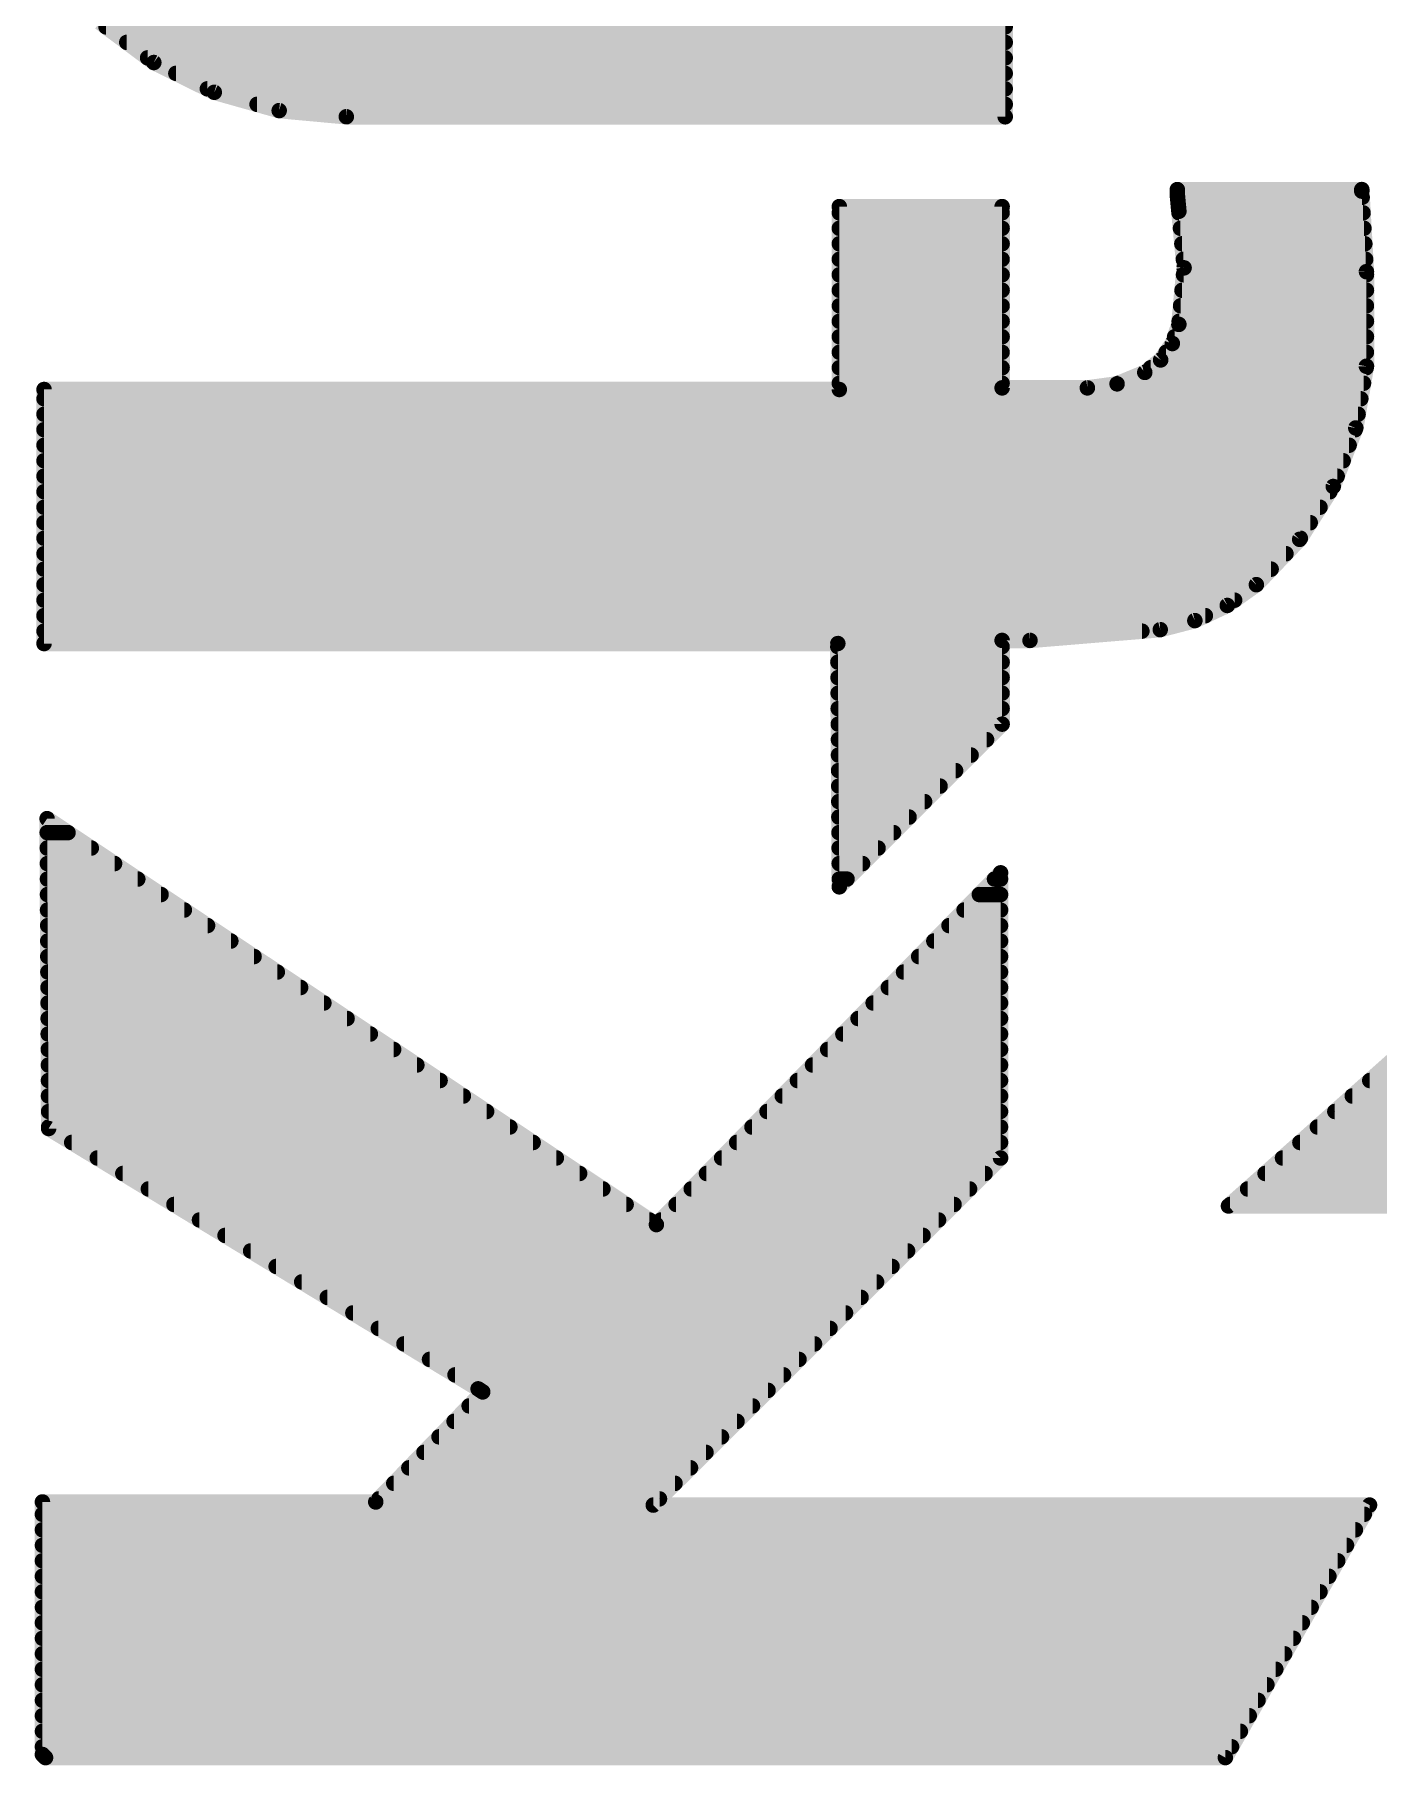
# Model space of a CAD drawing. Extents: x -22 to 85, y -18 to 35.
# Drawn here: x 19.98 to 22.181, y 12.619 to 15.456 of the extents above; entities that cross this region are included whole.
import ezdxf

# ---------------------------------------------------------------- set-up
doc = ezdxf.new("R2010")
doc.units = 0
doc.layers.add('22', color=53, linetype='CONTINUOUS')

msp = doc.modelspace()

# ---------------------------------------------------------------- linework, layer by layer
at = {"layer": '22', "const_width": 0.0254}
for points in [[(21.5697, 15.7353), (21.5697, 15.3213)], [(20.1748, 15.4102), (20.0863, 15.4762)], [(20.0965, 15.4686), (21.5697, 15.4686)], [(20.1305, 15.4432), (21.5697, 15.4432)], [(20.1646, 15.4178), (21.5697, 15.4178)], [(20.2739, 15.3614), (20.1748, 15.4102)], [(20.2109, 15.3924), (21.5697, 15.3924)], [(20.2625, 15.367), (21.5697, 15.367)], [(20.3802, 15.3314), (20.2739, 15.3614)], [(20.344, 15.3416), (21.5697, 15.3416)], [(20.4902, 15.3213), (20.3802, 15.3314)], [(21.5697, 15.3213), (20.4902, 15.3213)], [(22.1539, 15.2019), (21.8516, 15.2019)], [(21.8516, 15.2019), (21.8516, 15.1943)], [(22.1539, 15.1994), (22.1539, 15.2019)], [(22.1615, 15.0673), (22.1539, 15.1994)], [(21.5646, 15.174), (21.2979, 15.174)], [(21.2979, 15.174), (21.2979, 14.8742)], [(21.5646, 14.8768), (21.5646, 15.174)], [(21.8516, 15.1943), (21.8542, 15.1663)], [(21.8521, 15.1892), (22.1545, 15.1892)], [(21.2979, 15.1638), (21.5646, 15.1638)], [(21.2979, 15.1384), (21.5646, 15.1384)], [(21.8542, 15.1663), (21.8628, 15.0736)], [(21.8544, 15.1638), (22.156, 15.1638)], [(21.8568, 15.1384), (22.1574, 15.1384)], [(21.2979, 15.113), (21.5646, 15.113)], [(21.8591, 15.113), (22.1589, 15.113)], [(21.2979, 15.0876), (21.5646, 15.0876)], [(21.8615, 15.0876), (22.1603, 15.0876)], [(21.2979, 15.0622), (21.5646, 15.0622)], [(21.8628, 15.0736), (21.8542, 14.9809)], [(21.8618, 15.0622), (22.1615, 15.0622)], [(22.1615, 14.9123), (22.1615, 15.0673)], [(21.2979, 15.0368), (21.5646, 15.0368)], [(21.8594, 15.0368), (22.1615, 15.0368)], [(21.2979, 15.0114), (21.5646, 15.0114)], [(21.857, 15.0114), (22.1615, 15.0114)], [(21.2979, 14.986), (21.5646, 14.986)], [(21.8542, 14.9809), (21.8435, 14.9496)], [(21.8547, 14.986), (22.1615, 14.986)], [(21.2979, 14.9606), (21.5646, 14.9606)], [(21.8435, 14.9496), (21.8243, 14.9226)], [(21.8473, 14.9606), (22.1615, 14.9606)], [(21.2979, 14.9352), (21.5646, 14.9352)], [(21.8243, 14.9226), (21.7983, 14.9022)], [(21.8333, 14.9352), (22.1615, 14.9352)], [(22.1441, 14.8111), (22.1615, 14.9123)], [(21.2979, 14.9098), (21.5646, 14.9098)], [(21.2979, 14.8844), (21.5646, 14.8844)], [(21.7529, 14.8834), (21.7043, 14.8768)], [(21.7983, 14.9022), (21.7529, 14.8834)], [(21.7553, 14.8844), (22.1567, 14.8844)], [(21.808, 14.9098), (22.1611, 14.9098)], [(21.2979, 14.8742), (19.9949, 14.8742)], [(19.9949, 14.8742), (19.9949, 14.4577)], [(19.9949, 14.859), (22.1523, 14.859)], [(21.7043, 14.8768), (21.5646, 14.8768)], [(19.9949, 14.8336), (22.1479, 14.8336)], [(19.9949, 14.8082), (22.143, 14.8082)], [(22.1071, 14.7152), (22.1441, 14.8111)], [(19.9949, 14.7828), (22.1332, 14.7828)], [(19.9949, 14.7574), (22.1234, 14.7574)], [(19.9949, 14.732), (22.1136, 14.732)], [(22.0521, 14.6285), (22.1071, 14.7152)], [(19.9949, 14.7066), (22.1016, 14.7066)], [(19.9949, 14.6812), (22.0855, 14.6812)], [(19.9949, 14.6558), (22.0694, 14.6558)], [(19.9949, 14.6304), (22.0533, 14.6304)], [(21.9812, 14.5542), (22.0521, 14.6285)], [(19.9949, 14.605), (22.0297, 14.605)], [(19.9949, 14.5796), (22.0054, 14.5796)], [(19.9949, 14.5542), (21.9812, 14.5542)], [(21.9335, 14.5202), (21.9812, 14.5542)], [(19.9949, 14.5288), (21.9456, 14.5288)], [(21.8804, 14.4953), (21.9335, 14.5202)], [(19.9949, 14.5034), (21.8976, 14.5034)], [(21.8237, 14.4805), (21.8804, 14.4953)], [(19.9949, 14.478), (21.7936, 14.478)], [(19.9949, 14.4577), (21.2954, 14.4577)], [(21.2954, 14.4577), (21.2979, 14.0589)], [(21.5646, 14.3256), (21.5646, 14.4628)], [(21.5646, 14.4628), (21.6103, 14.4628)], [(21.6103, 14.4628), (21.8237, 14.4805)], [(21.2954, 14.4526), (21.5646, 14.4526)], [(21.2956, 14.4272), (21.5646, 14.4272)], [(21.2958, 14.4018), (21.5646, 14.4018)], [(21.2959, 14.3764), (21.5646, 14.3764)], [(21.2961, 14.351), (21.5646, 14.351)], [(21.2962, 14.3256), (21.5646, 14.3256)], [(21.2979, 14.0589), (21.5646, 14.3256)], [(21.2964, 14.3002), (21.5392, 14.3002)], [(21.2965, 14.2748), (21.5138, 14.2748)], [(21.2967, 14.2494), (21.4884, 14.2494)], [(21.2969, 14.224), (21.463, 14.224)], [(21.297, 14.1986), (21.4376, 14.1986)], [(20.9982, 13.5052), (20, 14.1707)], [(20, 14.1707), (20.0025, 13.6627)], [(20.0001, 14.1478), (20.0343, 14.1478)], [(21.2972, 14.1732), (21.4122, 14.1732)], [(21.2973, 14.1478), (21.3868, 14.1478)], [(20.0002, 14.1224), (20.0724, 14.1224)], [(21.2975, 14.1224), (21.3614, 14.1224)], [(20.0004, 14.097), (20.1105, 14.097)], [(21.2977, 14.097), (21.336, 14.097)], [(20.0005, 14.0716), (20.1486, 14.0716)], [(21.5621, 14.0818), (20.9982, 13.5052)], [(21.2978, 14.0716), (21.3106, 14.0716)], [(21.5521, 14.0716), (21.5621, 14.0716)], [(21.5621, 13.6144), (21.5621, 14.0818)], [(20.0006, 14.0462), (20.1867, 14.0462)], [(21.5273, 14.0462), (21.5621, 14.0462)], [(20.0007, 14.0208), (20.2248, 14.0208)], [(21.5024, 14.0208), (21.5621, 14.0208)], [(21.9354, 13.5357), (22.4841, 14.0233)], [(20.0009, 13.9954), (20.2629, 13.9954)], [(21.4776, 13.9954), (21.5621, 13.9954)], [(20.001, 13.97), (20.301, 13.97)], [(21.4528, 13.97), (21.5621, 13.97)], [(20.0011, 13.9446), (20.3391, 13.9446)], [(20.0012, 13.9192), (20.3772, 13.9192)], [(21.4031, 13.9192), (21.5621, 13.9192)], [(21.4279, 13.9446), (21.5621, 13.9446)], [(20.0014, 13.8938), (20.4153, 13.8938)], [(21.3782, 13.8938), (21.5621, 13.8938)], [(20.0015, 13.8684), (20.4534, 13.8684)], [(21.3534, 13.8684), (21.5621, 13.8684)], [(20.0016, 13.843), (20.4915, 13.843)], [(21.3286, 13.843), (21.5621, 13.843)], [(20.0017, 13.8176), (20.5296, 13.8176)], [(21.3037, 13.8176), (21.5621, 13.8176)], [(20.0019, 13.7922), (20.5677, 13.7922)], [(21.2789, 13.7922), (21.5621, 13.7922)], [(20.002, 13.7668), (20.6058, 13.7668)], [(21.254, 13.7668), (21.5621, 13.7668)], [(20.0021, 13.7414), (20.6439, 13.7414)], [(21.2292, 13.7414), (21.5621, 13.7414)], [(22.1669, 13.7414), (23.8026, 13.7414)], [(20.0022, 13.716), (20.682, 13.716)], [(21.2044, 13.716), (21.5621, 13.716)], [(22.1383, 13.716), (23.79, 13.716)], [(20.0024, 13.6906), (20.7201, 13.6906)], [(20.0025, 13.6652), (20.7582, 13.6652)], [(21.1547, 13.6652), (21.5621, 13.6652)], [(21.1795, 13.6906), (21.5621, 13.6906)], [(22.0811, 13.6652), (23.7519, 13.6652)], [(22.1097, 13.6906), (23.7717, 13.6906)], [(20.0025, 13.6627), (20.7061, 13.2359)], [(20.0403, 13.6398), (20.7963, 13.6398)], [(21.1298, 13.6398), (21.5621, 13.6398)], [(22.0525, 13.6398), (23.7266, 13.6398)], [(20.0821, 13.6144), (20.8344, 13.6144)], [(20.9931, 13.0454), (21.5621, 13.6144)], [(21.105, 13.6144), (21.5621, 13.6144)], [(22.024, 13.6144), (23.6969, 13.6144)], [(20.124, 13.589), (20.8725, 13.589)], [(21.0802, 13.589), (21.5367, 13.589)], [(21.9954, 13.589), (23.6555, 13.589)], [(20.1659, 13.5636), (20.9106, 13.5636)], [(21.0553, 13.5636), (21.5113, 13.5636)], [(21.9668, 13.5636), (23.6045, 13.5636)], [(20.2077, 13.5382), (20.9487, 13.5382)], [(21.0305, 13.5382), (21.4859, 13.5382)], [(23.4518, 13.5357), (21.9354, 13.5357)], [(21.9382, 13.5382), (23.4817, 13.5382)], [(20.2496, 13.5128), (20.9868, 13.5128)], [(21.0056, 13.5128), (21.4605, 13.5128)], [(20.2915, 13.4874), (21.4351, 13.4874)], [(20.3334, 13.462), (21.4097, 13.462)], [(20.3752, 13.4366), (21.3843, 13.4366)], [(20.4171, 13.4112), (21.3589, 13.4112)], [(20.459, 13.3858), (21.3335, 13.3858)], [(20.5009, 13.3604), (21.3081, 13.3604)], [(20.5427, 13.335), (21.2827, 13.335)], [(20.5846, 13.3096), (21.2573, 13.3096)], [(20.6265, 13.2842), (21.2319, 13.2842)], [(20.6683, 13.2588), (21.2065, 13.2588)], [(20.7137, 13.2309), (20.5384, 13.0505)], [(20.7061, 13.2359), (20.7137, 13.2309)], [(20.7099, 13.2334), (21.1811, 13.2334)], [(20.6668, 13.1826), (21.1303, 13.1826)], [(20.6914, 13.208), (21.1557, 13.208)], [(20.6421, 13.1572), (21.1049, 13.1572)], [(20.6174, 13.1318), (21.0795, 13.1318)], [(20.5927, 13.1064), (21.0541, 13.1064)], [(20.568, 13.081), (21.0287, 13.081)], [(20.5384, 13.0505), (19.9923, 13.0505)], [(19.9923, 13.0505), (19.9923, 12.6365)], [(20.5434, 13.0556), (21.0033, 13.0556)], [(22.1666, 13.0454), (20.9931, 13.0454)], [(21.9304, 12.6314), (22.1666, 13.0454)], [(19.9923, 13.0302), (22.1579, 13.0302)], [(19.9923, 13.0048), (22.1434, 13.0048)], [(19.9923, 12.9794), (22.1289, 12.9794)], [(19.9923, 12.954), (22.1145, 12.954)], [(19.9923, 12.9286), (22.1, 12.9286)], [(19.9923, 12.9032), (22.0855, 12.9032)], [(19.9923, 12.8778), (22.071, 12.8778)], [(19.9923, 12.8524), (22.0565, 12.8524)], [(19.9923, 12.827), (22.042, 12.827)], [(19.9923, 12.8016), (22.0275, 12.8016)], [(19.9923, 12.7762), (22.013, 12.7762)], [(19.9923, 12.7508), (21.9985, 12.7508)], [(19.9923, 12.7254), (21.984, 12.7254)], [(19.9923, 12.7), (21.9695, 12.7)], [(19.9923, 12.6746), (21.955, 12.6746)], [(19.9923, 12.6492), (21.9406, 12.6492)], [(19.9923, 12.6365), (19.9974, 12.6314)], [(19.9974, 12.6314), (21.9304, 12.6314)]]:
    msp.add_lwpolyline(points, dxfattribs=at)
at = {"layer": '22', "const_width": 0.0127}
for points in [[(20.0965, 15.4749, 1), (20.0965, 15.4623)], [(21.5697, 15.4623, 1), (21.5697, 15.4749)], [(20.1305, 15.4496, 1), (20.1305, 15.4369)], [(21.5697, 15.4369, 1), (21.5697, 15.4496)], [(20.1646, 15.4242, 1), (20.1646, 15.4115)], [(20.1776, 15.4159, 1), (20.172, 15.4045)], [(20.171, 15.4051, 1), (20.1786, 15.4153)], [(21.5697, 15.4115, 1), (21.5697, 15.4242)], [(20.2109, 15.3987, 1), (20.2109, 15.3861)], [(20.2625, 15.3734, 1), (20.2625, 15.3607)], [(21.5697, 15.3861, 1), (21.5697, 15.3987)], [(21.5697, 15.3607, 1), (21.5697, 15.3734)], [(20.2756, 15.3675, 1), (20.2722, 15.3552)], [(20.2711, 15.3557, 1), (20.2767, 15.3671)], [(20.344, 15.348, 1), (20.344, 15.3353)], [(21.5697, 15.3353, 1), (21.5697, 15.348)], [(20.3808, 15.3377, 1), (20.3796, 15.3251)], [(20.3785, 15.3253, 1), (20.3819, 15.3375)], [(20.4902, 15.3277, 1), (20.4902, 15.315)], [(20.4896, 15.315, 1), (20.4908, 15.3276)], [(21.5633, 15.3213, 1), (21.5761, 15.3213)], [(21.5697, 15.315, 1), (21.5697, 15.3277)], [(21.858, 15.2019, 1), (21.8453, 15.2019)], [(21.8516, 15.2082, 1), (21.8516, 15.1956)], [(22.1603, 15.2019, 1), (22.1475, 15.2019)], [(22.1602, 15.1998, 1), (22.1476, 15.199)], [(22.1539, 15.1956, 1), (22.1539, 15.2082)], [(21.2979, 15.1804, 1), (21.2979, 15.1677)], [(21.3043, 15.174, 1), (21.2916, 15.174)], [(21.571, 15.174, 1), (21.5583, 15.174)], [(21.5646, 15.1677, 1), (21.5646, 15.1804)], [(21.8579, 15.1949, 1), (21.8453, 15.1937)], [(21.8453, 15.1943, 1), (21.858, 15.1943)], [(21.8521, 15.1956, 1), (21.8521, 15.1829)], [(22.1475, 15.1994, 1), (22.1603, 15.1994)], [(22.1545, 15.1829, 1), (22.1545, 15.1956)], [(21.2979, 15.1701, 1), (21.2979, 15.1575)], [(21.2979, 15.1448, 1), (21.2979, 15.1321)], [(21.5646, 15.1575, 1), (21.5646, 15.1701)], [(21.5646, 15.1321, 1), (21.5646, 15.1448)], [(21.8605, 15.1669, 1), (21.8479, 15.1657)], [(21.8479, 15.1657, 1), (21.8605, 15.1669)], [(21.8544, 15.1701, 1), (21.8544, 15.1575)], [(21.8568, 15.1448, 1), (21.8568, 15.1321)], [(22.156, 15.1575, 1), (22.156, 15.1701)], [(22.1574, 15.1321, 1), (22.1574, 15.1448)], [(21.2979, 15.1194, 1), (21.2979, 15.1067)], [(21.5646, 15.1067, 1), (21.5646, 15.1194)], [(21.8591, 15.1194, 1), (21.8591, 15.1067)], [(22.1589, 15.1067, 1), (22.1589, 15.1194)], [(21.2979, 15.0939, 1), (21.2979, 15.0813)], [(21.5646, 15.0813, 1), (21.5646, 15.0939)], [(21.8615, 15.0939, 1), (21.8615, 15.0813)], [(22.1603, 15.0813, 1), (22.1603, 15.0939)], [(21.2979, 15.0686, 1), (21.2979, 15.0559)], [(21.5646, 15.0559, 1), (21.5646, 15.0686)], [(21.8618, 15.0686, 1), (21.8618, 15.0559)], [(21.8691, 15.073, 1), (21.8565, 15.0742)], [(21.8565, 15.073, 1), (21.8691, 15.0742)], [(22.1679, 15.0673, 1), (22.1551, 15.0673)], [(22.1552, 15.0669, 1), (22.1678, 15.0677)], [(22.1615, 15.0559, 1), (22.1615, 15.0686)], [(21.2979, 15.0432, 1), (21.2979, 15.0305)], [(21.5646, 15.0305, 1), (21.5646, 15.0432)], [(21.8594, 15.0432, 1), (21.8594, 15.0305)], [(22.1615, 15.0305, 1), (22.1615, 15.0432)], [(21.2979, 15.0177, 1), (21.2979, 15.0051)], [(21.5646, 15.0051, 1), (21.5646, 15.0177)], [(21.857, 15.0177, 1), (21.857, 15.0051)], [(22.1615, 15.0051, 1), (22.1615, 15.0177)], [(21.2979, 14.9924, 1), (21.2979, 14.9797)], [(21.5646, 14.9797, 1), (21.5646, 14.9924)], [(21.8479, 14.9815, 1), (21.8605, 14.9803)], [(21.8602, 14.9788, 1), (21.8482, 14.983)], [(21.8547, 14.9924, 1), (21.8547, 14.9797)], [(22.1615, 14.9797, 1), (22.1615, 14.9924)], [(21.2979, 14.967, 1), (21.2979, 14.9543)], [(21.5646, 14.9543, 1), (21.5646, 14.967)], [(21.8375, 14.9516, 1), (21.8495, 14.9475)], [(21.8487, 14.9459, 1), (21.8383, 14.9533)], [(21.8473, 14.967, 1), (21.8473, 14.9543)], [(22.1615, 14.9543, 1), (22.1615, 14.967)], [(21.2979, 14.9415, 1), (21.2979, 14.9289)], [(21.5646, 14.9289, 1), (21.5646, 14.9415)], [(21.8192, 14.9263, 1), (21.8295, 14.9189)], [(21.8283, 14.9176, 1), (21.8204, 14.9276)], [(21.8333, 14.9415, 1), (21.8333, 14.9289)], [(22.1678, 14.9112, 1), (22.1552, 14.9134)], [(22.1615, 14.9289, 1), (22.1615, 14.9415)], [(21.2979, 14.9162, 1), (21.2979, 14.9035)], [(21.2979, 14.8908, 1), (21.2979, 14.8781)], [(21.5646, 14.9035, 1), (21.5646, 14.9162)], [(21.5646, 14.8781, 1), (21.5646, 14.8908)], [(21.7505, 14.8893, 1), (21.7554, 14.8776)], [(21.7553, 14.8908, 1), (21.7553, 14.8781)], [(21.7538, 14.8771, 1), (21.7521, 14.8897)], [(21.7944, 14.9072, 1), (21.8022, 14.8972)], [(21.8007, 14.8963, 1), (21.7959, 14.9081)], [(21.808, 14.9162, 1), (21.808, 14.9035)], [(22.1551, 14.9123, 1), (22.1679, 14.9123)], [(22.1567, 14.8781, 1), (22.1567, 14.8908)], [(22.1611, 14.9035, 1), (22.1611, 14.9162)], [(20.0013, 14.8742, 1), (19.9886, 14.8742)], [(19.9949, 14.8805, 1), (19.9949, 14.8679)], [(19.9949, 14.8653, 1), (19.9949, 14.8527)], [(21.2916, 14.8742, 1), (21.3043, 14.8742)], [(21.2979, 14.8679, 1), (21.2979, 14.8805)], [(21.5646, 14.8832, 1), (21.5646, 14.8705)], [(21.5583, 14.8768, 1), (21.571, 14.8768)], [(21.7034, 14.8831, 1), (21.7052, 14.8705)], [(21.7043, 14.8705, 1), (21.7043, 14.8832)], [(22.1523, 14.8527, 1), (22.1523, 14.8653)], [(19.9949, 14.8399, 1), (19.9949, 14.8273)], [(22.1479, 14.8273, 1), (22.1479, 14.8399)], [(19.9949, 14.8146, 1), (19.9949, 14.8019)], [(22.1378, 14.8122, 1), (22.1503, 14.81)], [(22.15, 14.8088, 1), (22.1381, 14.8134)], [(22.143, 14.8019, 1), (22.143, 14.8146)], [(19.9949, 14.7891, 1), (19.9949, 14.7765)], [(22.1332, 14.7765, 1), (22.1332, 14.7891)], [(19.9949, 14.7637, 1), (19.9949, 14.7511)], [(22.1234, 14.7511, 1), (22.1234, 14.7637)], [(19.9949, 14.7384, 1), (19.9949, 14.7257)], [(22.1125, 14.7118, 1), (22.1018, 14.7186)], [(22.1136, 14.7257, 1), (22.1136, 14.7384)], [(19.9949, 14.7129, 1), (19.9949, 14.7003)], [(22.1012, 14.7175, 1), (22.1131, 14.713)], [(22.1016, 14.7003, 1), (22.1016, 14.7129)], [(19.9949, 14.6875, 1), (19.9949, 14.6749)], [(22.0855, 14.6749, 1), (22.0855, 14.6875)], [(19.9949, 14.6622, 1), (19.9949, 14.6495)], [(19.9949, 14.6367, 1), (19.9949, 14.6241)], [(22.0567, 14.6241, 1), (22.0475, 14.6329)], [(22.0533, 14.6241, 1), (22.0533, 14.6367)], [(22.0694, 14.6495, 1), (22.0694, 14.6622)], [(19.9949, 14.6113, 1), (19.9949, 14.5987)], [(22.0297, 14.5987, 1), (22.0297, 14.6113)], [(22.0468, 14.6319, 1), (22.0575, 14.6251)], [(19.9949, 14.586, 1), (19.9949, 14.5733)], [(22.0054, 14.5733, 1), (22.0054, 14.586)], [(19.9949, 14.5606, 1), (19.9949, 14.5479)], [(21.9766, 14.5586, 1), (21.9858, 14.5498)], [(21.9849, 14.549, 1), (21.9775, 14.5594)], [(21.9812, 14.5479, 1), (21.9812, 14.5606)], [(19.9949, 14.5351, 1), (19.9949, 14.5225)], [(21.9298, 14.5254, 1), (21.9372, 14.515)], [(21.9362, 14.5144, 1), (21.9308, 14.5259)], [(21.9456, 14.5225, 1), (21.9456, 14.5351)], [(19.9949, 14.5098, 1), (19.9949, 14.4971)], [(21.8777, 14.5011, 1), (21.8831, 14.4896)], [(21.882, 14.4892, 1), (21.8788, 14.5015)], [(21.8976, 14.4971, 1), (21.8976, 14.5098)], [(19.9949, 14.4844, 1), (19.9949, 14.4717)], [(19.9949, 14.4641, 1), (19.9949, 14.4514)], [(21.3017, 14.4577, 1), (21.2891, 14.4577)], [(21.2954, 14.4514, 1), (21.2954, 14.4641)], [(21.5646, 14.4692, 1), (21.5646, 14.4565)], [(21.571, 14.4628, 1), (21.5583, 14.4628)], [(21.6098, 14.4691, 1), (21.6108, 14.4565)], [(21.6103, 14.4565, 1), (21.6103, 14.4692)], [(21.7936, 14.4717, 1), (21.7936, 14.4844)], [(21.8221, 14.4866, 1), (21.8253, 14.4744)], [(21.8242, 14.4742, 1), (21.8232, 14.4868)], [(19.9886, 14.4577, 1), (20.0013, 14.4577)], [(21.2954, 14.4589, 1), (21.2954, 14.4463)], [(21.5646, 14.4463, 1), (21.5646, 14.4589)], [(21.2956, 14.4336, 1), (21.2956, 14.4209)], [(21.2958, 14.4082, 1), (21.2958, 14.3955)], [(21.5646, 14.4209, 1), (21.5646, 14.4336)], [(21.5646, 14.3955, 1), (21.5646, 14.4082)], [(21.2959, 14.3827, 1), (21.2959, 14.3701)], [(21.5646, 14.3701, 1), (21.5646, 14.3827)], [(21.2961, 14.3574, 1), (21.2961, 14.3447)], [(21.5646, 14.3447, 1), (21.5646, 14.3574)], [(21.2962, 14.332, 1), (21.2962, 14.3193)], [(21.5583, 14.3256, 1), (21.571, 14.3256)], [(21.5691, 14.3211, 1), (21.5601, 14.3301)], [(21.5646, 14.3193, 1), (21.5646, 14.332)], [(21.2964, 14.3065, 1), (21.2964, 14.2939)], [(21.5392, 14.2939, 1), (21.5392, 14.3065)], [(21.2965, 14.2812, 1), (21.2965, 14.2685)], [(21.5138, 14.2685, 1), (21.5138, 14.2812)], [(21.2967, 14.2558, 1), (21.2967, 14.2431)], [(21.4884, 14.2431, 1), (21.4884, 14.2558)], [(21.2969, 14.2303, 1), (21.2969, 14.2177)], [(21.463, 14.2177, 1), (21.463, 14.2303)], [(21.297, 14.205, 1), (21.297, 14.1923)], [(21.4376, 14.1923, 1), (21.4376, 14.205)], [(20.0035, 14.176, 1), (19.9965, 14.1654)], [(20.0063, 14.1707, 1), (19.9937, 14.1707)], [(20.0001, 14.1541, 1), (20.0001, 14.1415)], [(20.0343, 14.1415, 1), (20.0343, 14.1541)], [(21.2972, 14.1796, 1), (21.2972, 14.1669)], [(21.2973, 14.1541, 1), (21.2973, 14.1415)], [(21.3868, 14.1415, 1), (21.3868, 14.1541)], [(21.4122, 14.1669, 1), (21.4122, 14.1796)], [(20.0002, 14.1288, 1), (20.0002, 14.1161)], [(20.0724, 14.1161, 1), (20.0724, 14.1288)], [(21.2975, 14.1288, 1), (21.2975, 14.1161)], [(21.3614, 14.1161, 1), (21.3614, 14.1288)], [(20.0004, 14.1034, 1), (20.0004, 14.0907)], [(20.1105, 14.0907, 1), (20.1105, 14.1034)], [(21.2977, 14.1034, 1), (21.2977, 14.0907)], [(21.336, 14.0907, 1), (21.336, 14.1034)], [(20.0005, 14.0779, 1), (20.0005, 14.0653)], [(20.1486, 14.0653, 1), (20.1486, 14.0779)], [(21.2978, 14.0779, 1), (21.2978, 14.0653)], [(21.3106, 14.0653, 1), (21.3106, 14.0779)], [(21.5521, 14.0779, 1), (21.5521, 14.0653)], [(21.5685, 14.0818, 1), (21.5557, 14.0818)], [(21.5666, 14.0774, 1), (21.5576, 14.0862)], [(21.5621, 14.0653, 1), (21.5621, 14.0779)], [(20.0006, 14.0526, 1), (20.0006, 14.0399)], [(20.1867, 14.0399, 1), (20.1867, 14.0526)], [(21.2934, 14.0634, 1), (21.3024, 14.0544)], [(21.2916, 14.0589, 1), (21.3042, 14.0589)], [(21.5273, 14.0526, 1), (21.5273, 14.0399)], [(21.5621, 14.0399, 1), (21.5621, 14.0526)], [(20.0007, 14.0272, 1), (20.0007, 14.0145)], [(20.2248, 14.0145, 1), (20.2248, 14.0272)], [(21.5024, 14.0272, 1), (21.5024, 14.0145)], [(21.5621, 14.0145, 1), (21.5621, 14.0272)], [(20.0009, 14.0017, 1), (20.0009, 13.9891)], [(20.2629, 13.9891, 1), (20.2629, 14.0017)], [(21.4776, 14.0017, 1), (21.4776, 13.9891)], [(21.5621, 13.9891, 1), (21.5621, 14.0017)], [(20.001, 13.9764, 1), (20.001, 13.9637)], [(20.301, 13.9637, 1), (20.301, 13.9764)], [(21.4528, 13.9764, 1), (21.4528, 13.9637)], [(21.5621, 13.9637, 1), (21.5621, 13.9764)], [(20.0011, 13.951, 1), (20.0011, 13.9383)], [(20.0012, 13.9255, 1), (20.0012, 13.9129)], [(20.3391, 13.9383, 1), (20.3391, 13.951)], [(20.3772, 13.9129, 1), (20.3772, 13.9255)], [(21.4031, 13.9255, 1), (21.4031, 13.9129)], [(21.4279, 13.951, 1), (21.4279, 13.9383)], [(21.5621, 13.9383, 1), (21.5621, 13.951)], [(21.5621, 13.9129, 1), (21.5621, 13.9255)], [(20.0014, 13.9002, 1), (20.0014, 13.8875)], [(20.4153, 13.8875, 1), (20.4153, 13.9002)], [(21.3782, 13.9002, 1), (21.3782, 13.8875)], [(21.5621, 13.8875, 1), (21.5621, 13.9002)], [(20.0015, 13.8748, 1), (20.0015, 13.8621)], [(20.4534, 13.8621, 1), (20.4534, 13.8748)], [(21.3534, 13.8748, 1), (21.3534, 13.8621)], [(21.5621, 13.8621, 1), (21.5621, 13.8748)], [(20.0016, 13.8493, 1), (20.0016, 13.8367)], [(20.4915, 13.8367, 1), (20.4915, 13.8493)], [(21.3286, 13.8493, 1), (21.3286, 13.8367)], [(21.5621, 13.8367, 1), (21.5621, 13.8493)], [(20.0017, 13.8239, 1), (20.0017, 13.8113)], [(20.5296, 13.8113, 1), (20.5296, 13.8239)], [(21.3037, 13.8239, 1), (21.3037, 13.8113)], [(21.5621, 13.8113, 1), (21.5621, 13.8239)], [(20.0019, 13.7986, 1), (20.0019, 13.7859)], [(20.5677, 13.7859, 1), (20.5677, 13.7986)], [(21.2789, 13.7986, 1), (21.2789, 13.7859)], [(21.5621, 13.7859, 1), (21.5621, 13.7986)], [(20.002, 13.7731, 1), (20.002, 13.7605)], [(20.6058, 13.7605, 1), (20.6058, 13.7731)], [(21.254, 13.7731, 1), (21.254, 13.7605)], [(21.5621, 13.7605, 1), (21.5621, 13.7731)], [(20.0021, 13.7477, 1), (20.0021, 13.7351)], [(20.6439, 13.7351, 1), (20.6439, 13.7477)], [(21.2292, 13.7477, 1), (21.2292, 13.7351)], [(21.5621, 13.7351, 1), (21.5621, 13.7477)], [(22.1669, 13.7477, 1), (22.1669, 13.7351)], [(20.0022, 13.7224, 1), (20.0022, 13.7097)], [(20.682, 13.7097, 1), (20.682, 13.7224)], [(21.2044, 13.7224, 1), (21.2044, 13.7097)], [(21.5621, 13.7097, 1), (21.5621, 13.7224)], [(22.1383, 13.7224, 1), (22.1383, 13.7097)], [(20.0024, 13.6969, 1), (20.0024, 13.6843)], [(20.0025, 13.6715, 1), (20.0025, 13.6589)], [(20.7201, 13.6843, 1), (20.7201, 13.6969)], [(20.7582, 13.6589, 1), (20.7582, 13.6715)], [(21.1547, 13.6715, 1), (21.1547, 13.6589)], [(21.1795, 13.6969, 1), (21.1795, 13.6843)], [(21.5621, 13.6843, 1), (21.5621, 13.6969)], [(21.5621, 13.6589, 1), (21.5621, 13.6715)], [(22.0811, 13.6715, 1), (22.0811, 13.6589)], [(22.1097, 13.6969, 1), (22.1097, 13.6843)], [(20.0058, 13.6681, 1), (19.9992, 13.6573)], [(19.9962, 13.6627, 1), (20.0088, 13.6627)], [(20.0403, 13.6462, 1), (20.0403, 13.6335)], [(20.7963, 13.6335, 1), (20.7963, 13.6462)], [(21.1298, 13.6462, 1), (21.1298, 13.6335)], [(21.5621, 13.6335, 1), (21.5621, 13.6462)], [(22.0525, 13.6462, 1), (22.0525, 13.6335)], [(20.0821, 13.6207, 1), (20.0821, 13.6081)], [(20.8344, 13.6081, 1), (20.8344, 13.6207)], [(21.105, 13.6207, 1), (21.105, 13.6081)], [(21.5557, 13.6144, 1), (21.5685, 13.6144)], [(21.5666, 13.6099, 1), (21.5576, 13.6189)], [(21.5621, 13.6081, 1), (21.5621, 13.6207)], [(22.024, 13.6207, 1), (22.024, 13.6081)], [(20.124, 13.5953, 1), (20.124, 13.5827)], [(20.8725, 13.5827, 1), (20.8725, 13.5953)], [(21.0802, 13.5953, 1), (21.0802, 13.5827)], [(21.5367, 13.5827, 1), (21.5367, 13.5953)], [(21.9954, 13.5953, 1), (21.9954, 13.5827)], [(20.1659, 13.57, 1), (20.1659, 13.5573)], [(20.9106, 13.5573, 1), (20.9106, 13.57)], [(21.0553, 13.57, 1), (21.0553, 13.5573)], [(21.5113, 13.5573, 1), (21.5113, 13.57)], [(21.9668, 13.57, 1), (21.9668, 13.5573)], [(20.2077, 13.5445, 1), (20.2077, 13.5319)], [(20.9487, 13.5319, 1), (20.9487, 13.5445)], [(21.0305, 13.5445, 1), (21.0305, 13.5319)], [(21.4859, 13.5319, 1), (21.4859, 13.5445)], [(21.9312, 13.5404, 1), (21.9396, 13.531)], [(21.9354, 13.542, 1), (21.9354, 13.5294)], [(21.9382, 13.5445, 1), (21.9382, 13.5319)], [(20.2496, 13.5191, 1), (20.2496, 13.5065)], [(20.9868, 13.5065, 1), (20.9868, 13.5191)], [(20.9937, 13.5096, 1), (21.0027, 13.5008)], [(20.9947, 13.4999, 1), (21.0017, 13.5105)], [(21.0056, 13.5191, 1), (21.0056, 13.5065)], [(21.4605, 13.5065, 1), (21.4605, 13.5191)], [(20.2915, 13.4938, 1), (20.2915, 13.4811)], [(21.4351, 13.4811, 1), (21.4351, 13.4938)], [(20.3334, 13.4684, 1), (20.3334, 13.4557)], [(20.3752, 13.4429, 1), (20.3752, 13.4303)], [(21.3843, 13.4303, 1), (21.3843, 13.4429)], [(21.4097, 13.4557, 1), (21.4097, 13.4684)], [(20.4171, 13.4176, 1), (20.4171, 13.4049)], [(21.3589, 13.4049, 1), (21.3589, 13.4176)], [(20.459, 13.3922, 1), (20.459, 13.3795)], [(21.3335, 13.3795, 1), (21.3335, 13.3922)], [(20.5009, 13.3667, 1), (20.5009, 13.3541)], [(21.3081, 13.3541, 1), (21.3081, 13.3667)], [(20.5427, 13.3414, 1), (20.5427, 13.3287)], [(21.2827, 13.3287, 1), (21.2827, 13.3414)], [(20.5846, 13.316, 1), (20.5846, 13.3033)], [(21.2573, 13.3033, 1), (21.2573, 13.316)], [(20.6265, 13.2905, 1), (20.6265, 13.2779)], [(21.2319, 13.2779, 1), (21.2319, 13.2905)], [(20.6683, 13.2652, 1), (20.6683, 13.2525)], [(21.2065, 13.2525, 1), (21.2065, 13.2652)], [(20.7096, 13.2412, 1), (20.7026, 13.2306)], [(20.7028, 13.2305, 1), (20.7094, 13.2413)], [(20.7099, 13.2398, 1), (20.7099, 13.2271)], [(20.7183, 13.2265, 1), (20.7091, 13.2353)], [(20.7102, 13.2256, 1), (20.7172, 13.2362)], [(21.1811, 13.2271, 1), (21.1811, 13.2398)], [(20.6668, 13.189, 1), (20.6668, 13.1763)], [(20.6914, 13.2143, 1), (20.6914, 13.2017)], [(21.1303, 13.1763, 1), (21.1303, 13.189)], [(21.1557, 13.2017, 1), (21.1557, 13.2143)], [(20.6421, 13.1636, 1), (20.6421, 13.1509)], [(21.1049, 13.1509, 1), (21.1049, 13.1636)], [(20.6174, 13.1381, 1), (20.6174, 13.1255)], [(21.0795, 13.1255, 1), (21.0795, 13.1381)], [(20.5927, 13.1128, 1), (20.5927, 13.1001)], [(21.0541, 13.1001, 1), (21.0541, 13.1128)], [(20.568, 13.0874, 1), (20.568, 13.0747)], [(21.0287, 13.0747, 1), (21.0287, 13.0874)], [(19.9987, 13.0505, 1), (19.9859, 13.0505)], [(19.9923, 13.0569, 1), (19.9923, 13.0442)], [(20.5338, 13.0549, 1), (20.543, 13.0461)], [(20.5434, 13.0619, 1), (20.5434, 13.0493)], [(20.5384, 13.0442, 1), (20.5384, 13.0569)], [(20.9931, 13.0518, 1), (20.9931, 13.0391)], [(20.9886, 13.0499, 1), (20.9976, 13.0409)], [(21.0033, 13.0493, 1), (21.0033, 13.0619)], [(22.1721, 13.0423, 1), (22.1611, 13.0485)], [(22.1666, 13.0391, 1), (22.1666, 13.0518)], [(19.9923, 13.0366, 1), (19.9923, 13.0239)], [(22.1579, 13.0239, 1), (22.1579, 13.0366)], [(19.9923, 13.0112, 1), (19.9923, 12.9985)], [(22.1434, 12.9985, 1), (22.1434, 13.0112)], [(19.9923, 12.9857, 1), (19.9923, 12.9731)], [(19.9923, 12.9604, 1), (19.9923, 12.9477)], [(22.1145, 12.9477, 1), (22.1145, 12.9604)], [(22.1289, 12.9731, 1), (22.1289, 12.9857)], [(19.9923, 12.935, 1), (19.9923, 12.9223)], [(22.1, 12.9223, 1), (22.1, 12.935)], [(19.9923, 12.9095, 1), (19.9923, 12.8969)], [(22.0855, 12.8969, 1), (22.0855, 12.9095)], [(19.9923, 12.8841, 1), (19.9923, 12.8715)], [(22.071, 12.8715, 1), (22.071, 12.8841)], [(19.9923, 12.8588, 1), (19.9923, 12.8461)], [(22.0565, 12.8461, 1), (22.0565, 12.8588)], [(19.9923, 12.8333, 1), (19.9923, 12.8207)], [(22.042, 12.8207, 1), (22.042, 12.8333)], [(19.9923, 12.8079, 1), (19.9923, 12.7953)], [(22.0275, 12.7953, 1), (22.0275, 12.8079)], [(19.9923, 12.7826, 1), (19.9923, 12.7699)], [(22.013, 12.7699, 1), (22.013, 12.7826)], [(19.9923, 12.7571, 1), (19.9923, 12.7445)], [(21.9985, 12.7445, 1), (21.9985, 12.7571)], [(19.9923, 12.7317, 1), (19.9923, 12.7191)], [(19.9923, 12.7064, 1), (19.9923, 12.6937)], [(21.9695, 12.6937, 1), (21.9695, 12.7064)], [(21.984, 12.7191, 1), (21.984, 12.7317)], [(19.9923, 12.6809, 1), (19.9923, 12.6683)], [(21.955, 12.6683, 1), (21.955, 12.6809)], [(19.9923, 12.6555, 1), (19.9923, 12.6429)], [(21.9406, 12.6429, 1), (21.9406, 12.6555)], [(19.9859, 12.6365, 1), (19.9987, 12.6365)], [(19.9968, 12.641, 1), (19.9878, 12.632)], [(19.9974, 12.6378, 1), (19.9974, 12.6251)], [(19.9929, 12.6269, 1), (20.0019, 12.6359)], [(21.9249, 12.6345, 1), (21.9359, 12.6283)], [(21.9304, 12.6251, 1), (21.9304, 12.6378)]]:
    msp.add_lwpolyline(points, format="xyb", dxfattribs=at)

doc.saveas('drawing.dxf')
